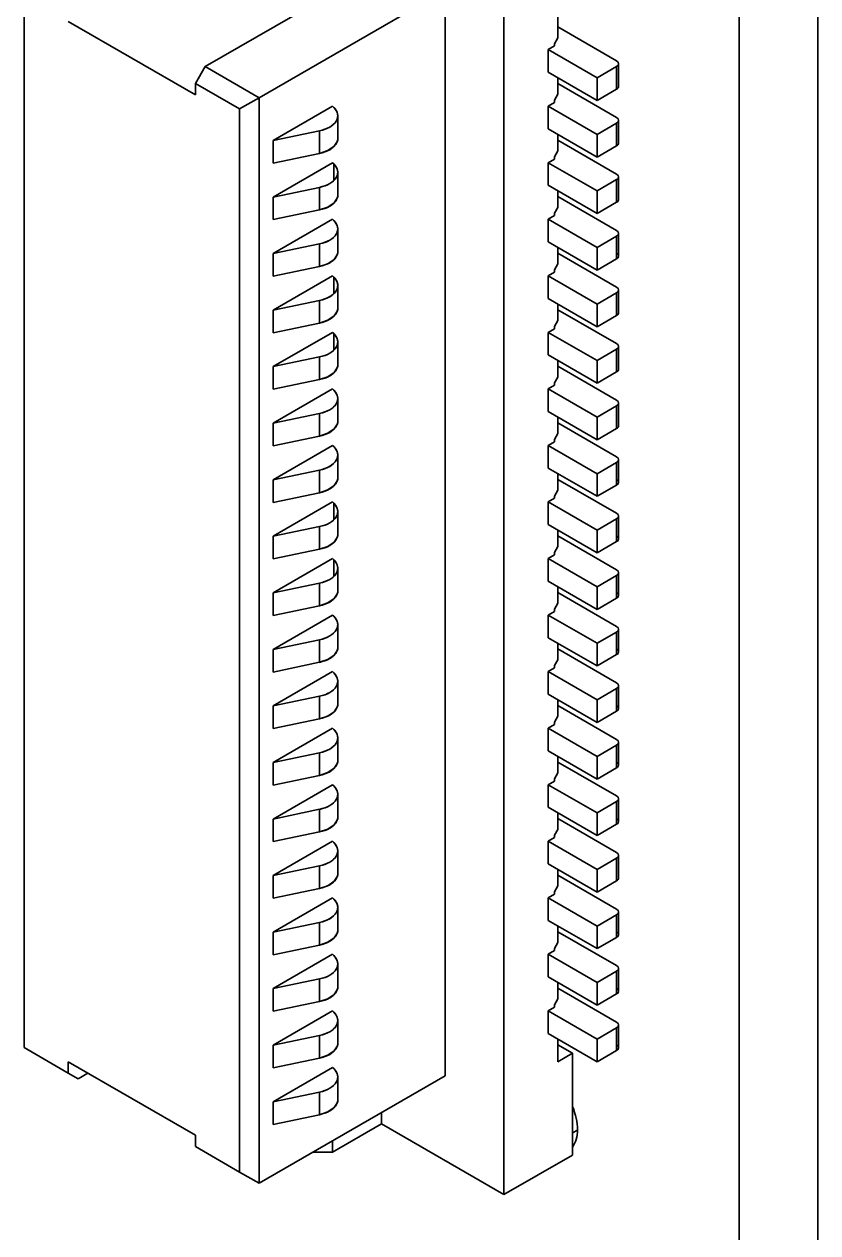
# Model space of a CAD drawing. Extents: x 386 to 1090, y 188 to 736.
# Drawn here: x 761.31 to 767.04, y 701.68 to 710.4 of the extents above; entities that cross this region are included whole.
import ezdxf

# ---------------------------------------------------------------- set-up
doc = ezdxf.new("R2010")
doc.units = 0

msp = doc.modelspace()

# ---------------------------------------------------------------- linework, layer by layer
at = {"color": 7, "lineweight": 35}
for p, q in [((767.0379, 718.2446), (767.0379, 694.5663)), ((766.4687, 717.916), (766.4687, 694.2376))]:
    msp.add_line(p, q, dxfattribs=at)
at = {"color": 7, "lineweight": 35, "ltscale": 0.226578}
msp.add_line((764.7716, 711.0166), (764.7716, 701.9535), dxfattribs=at)
msp.add_line((764.7716, 711.0166), (764.7716, 701.9535), dxfattribs=at)
at = {"color": 7, "lineweight": 35, "ltscale": 0.191878}
msp.add_line((761.3068, 703.015), (761.3068, 710.6901), dxfattribs=at)
msp.add_line((761.3068, 703.015), (761.3068, 710.6901), dxfattribs=at)
at = {"color": 7, "lineweight": 35, "ltscale": 0.026535}
msp.add_line((763.5342, 710.6288), (762.615, 710.0981), dxfattribs=at)
msp.add_line((763.5342, 710.6288), (762.615, 710.0981), dxfattribs=at)
at = {"color": 7, "lineweight": 35, "ltscale": 0.038784}
for p, q in [((763.0038, 709.8735), (764.3474, 710.6492)), ((763.0038, 709.8735), (764.3474, 710.6492)), ((763.0038, 702.0352), (764.3474, 702.8109)), ((763.0038, 702.0352), (764.3474, 702.8109))]:
    msp.add_line(p, q, dxfattribs=at)
at = {"color": 7, "lineweight": 35, "ltscale": 0.195959}
for p, q in [((764.3474, 702.8109), (764.3474, 710.6492)), ((764.3474, 702.8109), (764.3474, 710.6492)), ((763.0038, 709.8735), (763.0038, 702.0352)), ((763.0038, 709.8735), (763.0038, 702.0352))]:
    msp.add_line(p, q, dxfattribs=at)
at = {"color": 7, "lineweight": 35, "ltscale": 0.005002}
msp.add_line((765.1605, 710.3063), (765.1605, 710.5063), dxfattribs=at)
msp.add_line((765.1605, 710.3063), (765.1605, 710.5063), dxfattribs=at)
at = {"color": 7, "lineweight": 35, "ltscale": 0.026537}
msp.add_line((762.5443, 709.8939), (761.625, 710.4247), dxfattribs=at)
msp.add_line((762.5443, 709.8939), (761.625, 710.4247), dxfattribs=at)
at = {"color": 7, "lineweight": 35, "ltscale": 0.012248}
for p, q in [((765.5848, 710.1389), (765.1605, 710.3839)), ((765.5848, 710.1389), (765.1605, 710.3839)), ((765.5848, 709.7307), (765.1605, 709.9756)), ((765.5848, 709.7307), (765.1605, 709.9756)), ((765.5848, 709.3224), (765.1605, 709.5673)), ((765.5848, 709.3224), (765.1605, 709.5673)), ((765.5848, 708.5059), (765.1605, 708.7509)), ((765.5848, 708.5059), (765.1605, 708.7509)), ((765.5848, 708.0977), (765.1605, 708.3426)), ((765.5848, 708.0977), (765.1605, 708.3426)), ((765.5848, 707.6894), (765.1605, 707.9343)), ((765.5848, 707.6894), (765.1605, 707.9343)), ((765.5848, 706.8729), (765.1605, 707.1179)), ((765.5848, 706.8729), (765.1605, 707.1179)), ((765.5848, 706.4647), (765.1605, 706.7096)), ((765.5848, 706.4647), (765.1605, 706.7096)), ((765.5848, 705.6482), (765.1605, 705.8931)), ((765.5848, 705.6482), (765.1605, 705.8931)), ((765.5848, 705.2399), (765.1605, 705.4849)), ((765.5848, 705.2399), (765.1605, 705.4849)), ((765.5848, 704.8317), (765.1605, 705.0766)), ((765.5848, 704.8317), (765.1605, 705.0766)), ((765.5848, 704.4234), (765.1605, 704.6683)), ((765.5848, 704.4234), (765.1605, 704.6683)), ((765.5848, 703.6069), (765.1605, 703.8519)), ((765.5848, 703.6069), (765.1605, 703.8519)), ((765.5848, 703.1987), (765.1605, 703.4436)), ((765.5848, 703.1987), (765.1605, 703.4436))]:
    msp.add_line(p, q, dxfattribs=at)
at = {"color": 7, "lineweight": 35, "ltscale": 0.001237}
for p, q in [((765.1605, 710.3063), (765.1358, 710.2634)), ((765.1605, 710.3063), (765.1358, 710.2634)), ((765.1605, 709.898), (765.1358, 709.8552)), ((765.1605, 709.898), (765.1358, 709.8552)), ((765.1605, 709.4897), (765.1358, 709.4469)), ((765.1605, 709.4897), (765.1358, 709.4469)), ((765.1605, 709.0815), (765.1358, 709.0387)), ((765.1605, 709.0815), (765.1358, 709.0387)), ((765.1605, 708.6733), (765.1358, 708.6304)), ((765.1605, 708.6733), (765.1358, 708.6304)), ((765.1605, 708.265), (765.1358, 708.2222)), ((765.1605, 708.265), (765.1358, 708.2222)), ((765.1605, 707.0403), (765.1358, 706.9974)), ((765.1605, 707.0403), (765.1358, 706.9974)), ((765.1605, 706.632), (765.1358, 706.5892)), ((765.1605, 706.632), (765.1358, 706.5892)), ((765.1605, 705.8156), (765.1358, 705.7727)), ((765.1605, 705.8156), (765.1358, 705.7727)), ((765.1605, 705.4073), (765.1358, 705.3644)), ((765.1605, 705.4073), (765.1358, 705.3644)), ((765.1605, 704.999), (765.1358, 704.9562)), ((765.1605, 704.999), (765.1358, 704.9562)), ((765.1605, 704.1826), (765.1358, 704.1397)), ((765.1605, 704.1826), (765.1358, 704.1397)), ((765.1605, 703.7743), (765.1358, 703.7314)), ((765.1605, 703.7743), (765.1358, 703.7314))]:
    msp.add_line(p, q, dxfattribs=at)
at = {"color": 7, "lineweight": 35, "ltscale": 0.000408936}
for p, q in [((765.1358, 710.2471), (765.1358, 710.2634)), ((765.1358, 710.2471), (765.1358, 710.2634)), ((765.1358, 709.8388), (765.1358, 709.8552)), ((765.1358, 709.8388), (765.1358, 709.8552)), ((765.1358, 709.0223), (765.1358, 709.0387)), ((765.1358, 709.0223), (765.1358, 709.0387)), ((765.1358, 708.6141), (765.1358, 708.6304)), ((765.1358, 708.6141), (765.1358, 708.6304)), ((765.1358, 708.2058), (765.1358, 708.2222)), ((765.1358, 708.2058), (765.1358, 708.2222)), ((765.1358, 706.9811), (765.1358, 706.9974)), ((765.1358, 706.9811), (765.1358, 706.9974)), ((765.1358, 705.7563), (765.1358, 705.7727)), ((765.1358, 705.7563), (765.1358, 705.7727)), ((765.1358, 705.3481), (765.1358, 705.3644)), ((765.1358, 705.3481), (765.1358, 705.3644)), ((765.1358, 704.9398), (765.1358, 704.9562)), ((765.1358, 704.9398), (765.1358, 704.9562)), ((765.1358, 704.1234), (765.1358, 704.1397)), ((765.1358, 704.1234), (765.1358, 704.1397)), ((765.1358, 703.7151), (765.1358, 703.7314)), ((765.1358, 703.7151), (765.1358, 703.7314))]:
    msp.add_line(p, q, dxfattribs=at)
at = {"color": 7, "lineweight": 35, "ltscale": 0.001327}
for p, q in [((765.1358, 710.2471), (765.0898, 710.2205)), ((765.1358, 710.2471), (765.0898, 710.2205)), ((765.1358, 709.4306), (765.0898, 709.4041)), ((765.1358, 709.4306), (765.0898, 709.4041)), ((765.1358, 709.0223), (765.0898, 708.9958)), ((765.1358, 709.0223), (765.0898, 708.9958)), ((765.1358, 708.6141), (765.0898, 708.5875)), ((765.1358, 708.6141), (765.0898, 708.5875)), ((765.1358, 707.7976), (765.0898, 707.7711)), ((765.1358, 707.7976), (765.0898, 707.7711)), ((765.1358, 707.3893), (765.0898, 707.3628)), ((765.1358, 707.3893), (765.0898, 707.3628)), ((765.1358, 706.5729), (765.0898, 706.5463)), ((765.1358, 706.5729), (765.0898, 706.5463)), ((765.1358, 706.1646), (765.0898, 706.1381)), ((765.1358, 706.1646), (765.0898, 706.1381)), ((765.1358, 705.7563), (765.0898, 705.7298)), ((765.1358, 705.7563), (765.0898, 705.7298)), ((765.1358, 705.3481), (765.0898, 705.3215)), ((765.1358, 705.3481), (765.0898, 705.3215)), ((765.1358, 704.5316), (765.0898, 704.5051)), ((765.1358, 704.5316), (765.0898, 704.5051)), ((765.1358, 704.1234), (765.0898, 704.0968)), ((765.1358, 704.1234), (765.0898, 704.0968)), ((765.1358, 703.3069), (765.0898, 703.2803)), ((765.1358, 703.3069), (765.0898, 703.2803))]:
    msp.add_line(p, q, dxfattribs=at)
at = {"color": 7, "lineweight": 35, "ltscale": 0.010205}
for p, q in [((765.4434, 710.0164), (765.0898, 710.2205)), ((765.4434, 710.0164), (765.0898, 710.2205)), ((765.4434, 709.8531), (765.0898, 710.0573)), ((765.4434, 709.8531), (765.0898, 710.0573)), ((765.4434, 709.4449), (765.0898, 709.649)), ((765.4434, 709.4449), (765.0898, 709.649)), ((765.4434, 709.2), (765.0898, 709.4041)), ((765.4434, 709.2), (765.0898, 709.4041)), ((765.4434, 709.0366), (765.0898, 709.2407)), ((765.4434, 709.0366), (765.0898, 709.2407)), ((765.4434, 708.7917), (765.0898, 708.9958)), ((765.4434, 708.7917), (765.0898, 708.9958)), ((765.4434, 708.3834), (765.0898, 708.5875)), ((765.4434, 708.3834), (765.0898, 708.5875)), ((765.4434, 708.2202), (765.0898, 708.4243)), ((765.4434, 708.2202), (765.0898, 708.4243)), ((765.4434, 707.8119), (765.0898, 708.016)), ((765.4434, 707.8119), (765.0898, 708.016)), ((765.4434, 707.567), (765.0898, 707.7711)), ((765.4434, 707.567), (765.0898, 707.7711)), ((765.4434, 707.1587), (765.0898, 707.3628)), ((765.4434, 707.1587), (765.0898, 707.3628)), ((765.4434, 706.5872), (765.0898, 706.7913)), ((765.4434, 706.5872), (765.0898, 706.7913)), ((765.4434, 706.1789), (765.0898, 706.383)), ((765.4434, 706.1789), (765.0898, 706.383)), ((765.4434, 705.934), (765.0898, 706.1381)), ((765.4434, 705.934), (765.0898, 706.1381)), ((765.4434, 705.7706), (765.0898, 705.9747)), ((765.4434, 705.7706), (765.0898, 705.9747)), ((765.4434, 705.5257), (765.0898, 705.7298)), ((765.4434, 705.5257), (765.0898, 705.7298)), ((765.4434, 705.1174), (765.0898, 705.3215)), ((765.4434, 705.1174), (765.0898, 705.3215)), ((765.4434, 704.9542), (765.0898, 705.1583)), ((765.4434, 704.9542), (765.0898, 705.1583)), ((765.4434, 704.5459), (765.0898, 704.75)), ((765.4434, 704.5459), (765.0898, 704.75)), ((765.4434, 704.301), (765.0898, 704.5051)), ((765.4434, 704.301), (765.0898, 704.5051)), ((765.4434, 703.8927), (765.0898, 704.0968)), ((765.4434, 703.8927), (765.0898, 704.0968)), ((765.4434, 703.3212), (765.0898, 703.5253)), ((765.4434, 703.3212), (765.0898, 703.5253)), ((765.4434, 702.9129), (765.0898, 703.117)), ((765.4434, 702.9129), (765.0898, 703.117))]:
    msp.add_line(p, q, dxfattribs=at)
at = {"color": 7, "lineweight": 35, "ltscale": 0.004082}
for p, q in [((765.0898, 710.2205), (765.0898, 710.0573)), ((765.0898, 710.2205), (765.0898, 710.0573)), ((765.5994, 709.9552), (765.5994, 710.1185)), ((765.4434, 709.8531), (765.4434, 710.0164)), ((765.4434, 709.8531), (765.4434, 710.0164)), ((765.5994, 709.5469), (765.5994, 709.7102)), ((763.4396, 709.471), (763.4396, 709.6343)), ((763.4396, 709.471), (763.4396, 709.6343)), ((765.4434, 709.4449), (765.4434, 709.6082)), ((765.4434, 709.4449), (765.4434, 709.6082)), ((765.5848, 709.1183), (765.5848, 709.2816)), ((765.5848, 709.1183), (765.5848, 709.2816)), ((763.1049, 709.1562), (763.1049, 708.9929)), ((763.1049, 709.1562), (763.1049, 708.9929)), ((765.0898, 708.9958), (765.0898, 708.8325)), ((765.0898, 708.9958), (765.0898, 708.8325)), ((763.5715, 708.7631), (763.5715, 708.9264)), ((765.5848, 708.71), (765.5848, 708.8733)), ((765.5848, 708.71), (765.5848, 708.8733)), ((765.5994, 708.7305), (765.5994, 708.8937)), ((763.4396, 708.6545), (763.4396, 708.8178)), ((763.4396, 708.6545), (763.4396, 708.8178)), ((763.1049, 708.7479), (763.1049, 708.5847)), ((763.1049, 708.7479), (763.1049, 708.5847)), ((763.5715, 708.3549), (763.5715, 708.5181)), ((765.0898, 708.5875), (765.0898, 708.4243)), ((765.0898, 708.5875), (765.0898, 708.4243)), ((765.5994, 708.3222), (765.5994, 708.4855)), ((763.4396, 708.2463), (763.4396, 708.4095)), ((763.4396, 708.2463), (763.4396, 708.4095)), ((765.4434, 708.2202), (765.4434, 708.3834)), ((765.4434, 708.2202), (765.4434, 708.3834)), ((765.5848, 707.8936), (765.5848, 708.0568)), ((765.5848, 707.8936), (765.5848, 708.0568)), ((765.4434, 707.8119), (765.4434, 707.9752)), ((765.4434, 707.8119), (765.4434, 707.9752)), ((765.0898, 707.7711), (765.0898, 707.6078)), ((765.0898, 707.7711), (765.0898, 707.6078)), ((765.5848, 707.4853), (765.5848, 707.6486)), ((765.5848, 707.4853), (765.5848, 707.6486)), ((763.1049, 707.5232), (763.1049, 707.3599)), ((763.1049, 707.5232), (763.1049, 707.3599)), ((763.5715, 707.1301), (763.5715, 707.2934)), ((765.0898, 707.3628), (765.0898, 707.1995)), ((765.0898, 707.3628), (765.0898, 707.1995)), ((763.1049, 707.1149), (763.1049, 706.9517)), ((763.1049, 707.1149), (763.1049, 706.9517)), ((763.5715, 706.7219), (763.5715, 706.8851)), ((765.5994, 706.6892), (765.5994, 706.8525)), ((763.4396, 706.6133), (763.4396, 706.7766)), ((763.4396, 706.6133), (763.4396, 706.7766)), ((765.4434, 706.5872), (765.4434, 706.7504)), ((765.4434, 706.5872), (765.4434, 706.7504)), ((765.5848, 706.2606), (765.5848, 706.4238)), ((765.5848, 706.2606), (765.5848, 706.4238)), ((765.5994, 706.2809), (765.5994, 706.4442)), ((763.4396, 706.205), (763.4396, 706.3683)), ((763.4396, 706.205), (763.4396, 706.3683)), ((765.4434, 706.1789), (765.4434, 706.3422)), ((765.4434, 706.1789), (765.4434, 706.3422)), ((765.5848, 705.8523), (765.5848, 706.0156)), ((765.5848, 705.8523), (765.5848, 706.0156)), ((763.1049, 705.8902), (763.1049, 705.7269)), ((763.1049, 705.8902), (763.1049, 705.7269)), ((765.0898, 705.7298), (765.0898, 705.5665)), ((765.0898, 705.7298), (765.0898, 705.5665)), ((763.5715, 705.4971), (763.5715, 705.6604)), ((765.5994, 705.4645), (765.5994, 705.6277)), ((763.4396, 705.3885), (763.4396, 705.5518)), ((763.4396, 705.3885), (763.4396, 705.5518)), ((763.1049, 705.4819), (763.1049, 705.3187)), ((763.1049, 705.4819), (763.1049, 705.3187)), ((765.0898, 705.3215), (765.0898, 705.1583)), ((765.0898, 705.3215), (765.0898, 705.1583)), ((763.5715, 705.0889), (763.5715, 705.2521)), ((765.5994, 705.0562), (765.5994, 705.2195)), ((763.4396, 704.9803), (763.4396, 705.1436)), ((763.4396, 704.9803), (763.4396, 705.1436)), ((765.4434, 704.9542), (765.4434, 705.1174)), ((765.4434, 704.9542), (765.4434, 705.1174)), ((765.5848, 704.6276), (765.5848, 704.7908)), ((765.5848, 704.6276), (765.5848, 704.7908)), ((765.4434, 704.5459), (765.4434, 704.7092)), ((765.4434, 704.5459), (765.4434, 704.7092)), ((763.1049, 704.6655), (763.1049, 704.5022)), ((763.1049, 704.6655), (763.1049, 704.5022)), ((765.0898, 704.5051), (765.0898, 704.3418)), ((765.0898, 704.5051), (765.0898, 704.3418)), ((765.5848, 704.2193), (765.5848, 704.3826)), ((765.5848, 704.2193), (765.5848, 704.3826)), ((763.1049, 704.2572), (763.1049, 704.0939)), ((763.1049, 704.2572), (763.1049, 704.0939)), ((765.0898, 704.0968), (765.0898, 703.9335)), ((765.0898, 704.0968), (765.0898, 703.9335)), ((763.5715, 703.8641), (763.5715, 704.0274)), ((765.5994, 703.8315), (765.5994, 703.9948)), ((763.4396, 703.7556), (763.4396, 703.9188)), ((763.4396, 703.7556), (763.4396, 703.9188)), ((763.5715, 703.4559), (763.5715, 703.6191)), ((765.5994, 703.4232), (765.5994, 703.5865)), ((763.4396, 703.3473), (763.4396, 703.5106)), ((763.4396, 703.3473), (763.4396, 703.5106)), ((765.4434, 703.3212), (765.4434, 703.4844)), ((765.4434, 703.3212), (765.4434, 703.4844)), ((765.5848, 702.9946), (765.5848, 703.1578)), ((765.5848, 702.9946), (765.5848, 703.1578)), ((765.1605, 702.9129), (765.1605, 703.0762)), ((765.1605, 702.9129), (765.1605, 703.0762)), ((765.4434, 702.9129), (765.4434, 703.0762)), ((765.4434, 702.9129), (765.4434, 703.0762)), ((763.5715, 702.6394), (763.5715, 702.8027)), ((763.1049, 702.6242), (763.1049, 702.4609)), ((763.1049, 702.6242), (763.1049, 702.4609))]:
    msp.add_line(p, q, dxfattribs=at)
at = {"color": 7, "lineweight": 35, "ltscale": 0.003536}
msp.add_line((762.615, 710.0981), (762.5443, 709.9756), dxfattribs=at)
msp.add_line((762.615, 710.0981), (762.5443, 709.9756), dxfattribs=at)
at = {"color": 7, "lineweight": 35, "ltscale": 0.011226}
msp.add_line((763.0038, 709.8735), (762.615, 710.0981), dxfattribs=at)
msp.add_line((763.0038, 709.8735), (762.615, 710.0981), dxfattribs=at)
at = {"color": 7, "lineweight": 35, "ltscale": 0.004084}
for p, q in [((765.5848, 710.0981), (765.4434, 710.0164)), ((765.5848, 710.0981), (765.4434, 710.0164)), ((765.5848, 709.6898), (765.4434, 709.6082)), ((765.5848, 709.6898), (765.4434, 709.6082)), ((765.5848, 709.1183), (765.4434, 709.0366)), ((765.5848, 709.1183), (765.4434, 709.0366)), ((765.5848, 708.71), (765.4434, 708.6284)), ((765.5848, 708.71), (765.4434, 708.6284)), ((765.5848, 708.4651), (765.4434, 708.3834)), ((765.5848, 708.4651), (765.4434, 708.3834)), ((765.5848, 708.0568), (765.4434, 707.9752)), ((765.5848, 708.0568), (765.4434, 707.9752)), ((765.5848, 707.8936), (765.4434, 707.8119)), ((765.5848, 707.8936), (765.4434, 707.8119)), ((765.5848, 707.4853), (765.4434, 707.4036)), ((765.5848, 707.4853), (765.4434, 707.4036)), ((765.5848, 707.2404), (765.4434, 707.1587)), ((765.5848, 707.2404), (765.4434, 707.1587)), ((765.5848, 707.077), (765.4434, 706.9954)), ((765.5848, 707.077), (765.4434, 706.9954)), ((765.5848, 706.8321), (765.4434, 706.7504)), ((765.5848, 706.8321), (765.4434, 706.7504)), ((765.5848, 706.4238), (765.4434, 706.3422)), ((765.5848, 706.4238), (765.4434, 706.3422)), ((765.5848, 706.2606), (765.4434, 706.1789)), ((765.5848, 706.2606), (765.4434, 706.1789)), ((765.5848, 705.8523), (765.4434, 705.7706)), ((765.5848, 705.8523), (765.4434, 705.7706)), ((765.5848, 705.6074), (765.4434, 705.5257)), ((765.5848, 705.6074), (765.4434, 705.5257)), ((765.5848, 705.444), (765.4434, 705.3624)), ((765.5848, 705.444), (765.4434, 705.3624)), ((765.5848, 705.1991), (765.4434, 705.1174)), ((765.5848, 705.1991), (765.4434, 705.1174)), ((765.5848, 704.7908), (765.4434, 704.7092)), ((765.5848, 704.7908), (765.4434, 704.7092)), ((765.5848, 704.6276), (765.4434, 704.5459)), ((765.5848, 704.6276), (765.4434, 704.5459)), ((765.5848, 704.2193), (765.4434, 704.1376)), ((765.5848, 704.2193), (765.4434, 704.1376)), ((765.5848, 703.9744), (765.4434, 703.8927)), ((765.5848, 703.9744), (765.4434, 703.8927)), ((765.5848, 703.811), (765.4434, 703.7294)), ((765.5848, 703.811), (765.4434, 703.7294)), ((765.5848, 703.5661), (765.4434, 703.4844)), ((765.5848, 703.5661), (765.4434, 703.4844)), ((765.5848, 703.1578), (765.4434, 703.0762)), ((765.5848, 703.1578), (765.4434, 703.0762)), ((765.5848, 702.9946), (765.4434, 702.9129)), ((765.5848, 702.9946), (765.4434, 702.9129))]:
    msp.add_line(p, q, dxfattribs=at)
at = {"color": 7, "lineweight": 35, "ltscale": 0.004083}
for p, q in [((765.5848, 709.9348), (765.5848, 710.0981)), ((765.5848, 709.9348), (765.5848, 710.0981)), ((765.5848, 709.9348), (765.4434, 709.8531)), ((765.5848, 709.9348), (765.4434, 709.8531)), ((762.8624, 709.7919), (763.0038, 709.8735)), ((762.8624, 709.7919), (763.0038, 709.8735)), ((763.5715, 709.5796), (763.5715, 709.7429)), ((765.0898, 709.8123), (765.0898, 709.649)), ((765.0898, 709.8123), (765.0898, 709.649)), ((765.5848, 709.5265), (765.5848, 709.6898)), ((765.5848, 709.5265), (765.5848, 709.6898)), ((763.1049, 709.5645), (763.1049, 709.4011)), ((763.1049, 709.5645), (763.1049, 709.4011)), ((765.5848, 709.5265), (765.4434, 709.4449)), ((765.5848, 709.5265), (765.4434, 709.4449)), ((765.0898, 709.4041), (765.0898, 709.2407)), ((765.0898, 709.4041), (765.0898, 709.2407)), ((763.5715, 709.1713), (763.5715, 709.3347)), ((765.5994, 709.1387), (765.5994, 709.302)), ((763.4396, 709.0627), (763.4396, 709.2261)), ((763.4396, 709.0627), (763.4396, 709.2261)), ((765.5848, 709.2816), (765.4434, 709.2)), ((765.5848, 709.2816), (765.4434, 709.2)), ((765.4434, 709.0366), (765.4434, 709.2)), ((765.4434, 709.0366), (765.4434, 709.2)), ((765.5848, 708.8733), (765.4434, 708.7917)), ((765.5848, 708.8733), (765.4434, 708.7917)), ((765.4434, 708.6284), (765.4434, 708.7917)), ((765.4434, 708.6284), (765.4434, 708.7917)), ((765.5848, 708.3018), (765.5848, 708.4651)), ((765.5848, 708.3018), (765.5848, 708.4651)), ((763.1049, 708.3397), (763.1049, 708.1764)), ((763.1049, 708.3397), (763.1049, 708.1764)), ((765.5848, 708.3018), (765.4434, 708.2202)), ((765.5848, 708.3018), (765.4434, 708.2202)), ((765.0898, 708.1793), (765.0898, 708.016)), ((765.0898, 708.1793), (765.0898, 708.016)), ((763.5715, 707.9466), (763.5715, 708.1099)), ((765.5994, 707.9139), (765.5994, 708.0773)), ((763.4396, 707.838), (763.4396, 708.0013)), ((763.4396, 707.838), (763.4396, 708.0013)), ((763.1049, 707.9315), (763.1049, 707.7681)), ((763.1049, 707.9315), (763.1049, 707.7681)), ((763.5715, 707.5383), (763.5715, 707.7017)), ((765.5848, 707.6486), (765.4434, 707.567)), ((765.5848, 707.6486), (765.4434, 707.567)), ((765.5994, 707.5057), (765.5994, 707.669)), ((763.4396, 707.4297), (763.4396, 707.5931)), ((763.4396, 707.4297), (763.4396, 707.5931)), ((765.4434, 707.4036), (765.4434, 707.567)), ((765.4434, 707.4036), (765.4434, 707.567)), ((765.5848, 707.077), (765.5848, 707.2404)), ((765.5848, 707.077), (765.5848, 707.2404)), ((765.5994, 707.0974), (765.5994, 707.2607)), ((763.4396, 707.0215), (763.4396, 707.1848)), ((763.4396, 707.0215), (763.4396, 707.1848)), ((765.4434, 706.9954), (765.4434, 707.1587)), ((765.4434, 706.9954), (765.4434, 707.1587)), ((765.0898, 706.9546), (765.0898, 706.7913)), ((765.0898, 706.9546), (765.0898, 706.7913)), ((765.5848, 706.6688), (765.5848, 706.8321)), ((765.5848, 706.6688), (765.5848, 706.8321)), ((763.1049, 706.7067), (763.1049, 706.5434)), ((763.1049, 706.7067), (763.1049, 706.5434)), ((765.5848, 706.6688), (765.4434, 706.5872)), ((765.5848, 706.6688), (765.4434, 706.5872)), ((765.0898, 706.5463), (765.0898, 706.383)), ((765.0898, 706.5463), (765.0898, 706.383)), ((763.5715, 706.3136), (763.5715, 706.4769)), ((763.1049, 706.2985), (763.1049, 706.1351)), ((763.1049, 706.2985), (763.1049, 706.1351)), ((763.5715, 705.9053), (763.5715, 706.0687)), ((765.0898, 706.1381), (765.0898, 705.9747)), ((765.0898, 706.1381), (765.0898, 705.9747)), ((765.5848, 706.0156), (765.4434, 705.934)), ((765.5848, 706.0156), (765.4434, 705.934)), ((765.5994, 705.8727), (765.5994, 706.036)), ((763.4396, 705.7968), (763.4396, 705.9601)), ((763.4396, 705.7968), (763.4396, 705.9601)), ((765.4434, 705.7706), (765.4434, 705.934)), ((765.4434, 705.7706), (765.4434, 705.934)), ((765.5848, 705.444), (765.5848, 705.6074)), ((765.5848, 705.444), (765.5848, 705.6074)), ((765.4434, 705.3624), (765.4434, 705.5257)), ((765.4434, 705.3624), (765.4434, 705.5257)), ((765.5848, 705.0358), (765.5848, 705.1991)), ((765.5848, 705.0358), (765.5848, 705.1991)), ((763.1049, 705.0737), (763.1049, 704.9104)), ((763.1049, 705.0737), (763.1049, 704.9104)), ((765.5848, 705.0358), (765.4434, 704.9542)), ((765.5848, 705.0358), (765.4434, 704.9542)), ((763.5715, 704.6806), (763.5715, 704.8439)), ((765.0898, 704.9133), (765.0898, 704.75)), ((765.0898, 704.9133), (765.0898, 704.75)), ((765.5994, 704.6479), (765.5994, 704.8113)), ((763.4396, 704.572), (763.4396, 704.7354)), ((763.4396, 704.572), (763.4396, 704.7354)), ((763.5715, 704.2723), (763.5715, 704.4357)), ((763.4396, 704.1638), (763.4396, 704.3271)), ((763.4396, 704.1638), (763.4396, 704.3271)), ((765.5848, 704.3826), (765.4434, 704.301)), ((765.5848, 704.3826), (765.4434, 704.301)), ((765.5994, 704.2397), (765.5994, 704.403)), ((765.4434, 704.1376), (765.4434, 704.301)), ((765.4434, 704.1376), (765.4434, 704.301)), ((765.5848, 703.811), (765.5848, 703.9744)), ((765.5848, 703.811), (765.5848, 703.9744)), ((765.4434, 703.7294), (765.4434, 703.8927)), ((765.4434, 703.7294), (765.4434, 703.8927)), ((763.1049, 703.849), (763.1049, 703.6857)), ((763.1049, 703.849), (763.1049, 703.6857)), ((765.0898, 703.6886), (765.0898, 703.5253)), ((765.0898, 703.6886), (765.0898, 703.5253)), ((765.5848, 703.4028), (765.5848, 703.5661)), ((765.5848, 703.4028), (765.5848, 703.5661)), ((763.1049, 703.4407), (763.1049, 703.2774)), ((763.1049, 703.4407), (763.1049, 703.2774)), ((765.5848, 703.4028), (765.4434, 703.3212)), ((765.5848, 703.4028), (765.4434, 703.3212)), ((765.0898, 703.2803), (765.0898, 703.117)), ((765.0898, 703.2803), (765.0898, 703.117)), ((763.5715, 703.0476), (763.5715, 703.2109)), ((763.4396, 702.939), (763.4396, 703.1024)), ((763.4396, 702.939), (763.4396, 703.1024)), ((765.5994, 703.015), (765.5994, 703.1783)), ((763.1049, 703.0325), (763.1049, 702.8691)), ((763.1049, 703.0325), (763.1049, 702.8691)), ((763.4396, 702.5308), (763.4396, 702.6941)), ((763.4396, 702.5308), (763.4396, 702.6941)), ((763.0038, 702.0352), (762.8624, 702.1168)), ((763.0038, 702.0352), (762.8624, 702.1168))]:
    msp.add_line(p, q, dxfattribs=at)
at = {"color": 7, "lineweight": 35, "ltscale": 0.00296}
for p, q in [((765.1605, 709.898), (765.1605, 710.0164)), ((765.1605, 709.898), (765.1605, 710.0164)), ((765.1605, 709.4897), (765.1605, 709.6082)), ((765.1605, 709.4897), (765.1605, 709.6082)), ((765.1605, 709.0815), (765.1605, 709.2)), ((765.1605, 709.0815), (765.1605, 709.2)), ((765.1605, 708.6733), (765.1605, 708.7917)), ((765.1605, 708.6733), (765.1605, 708.7917)), ((765.1605, 708.265), (765.1605, 708.3834)), ((765.1605, 708.265), (765.1605, 708.3834)), ((765.1605, 707.4485), (765.1605, 707.567)), ((765.1605, 707.4485), (765.1605, 707.567)), ((765.1605, 707.0403), (765.1605, 707.1587)), ((765.1605, 707.0403), (765.1605, 707.1587)), ((765.1605, 706.632), (765.1605, 706.7504)), ((765.1605, 706.632), (765.1605, 706.7504)), ((765.1605, 705.8156), (765.1605, 705.934)), ((765.1605, 705.8156), (765.1605, 705.934)), ((765.1605, 705.4073), (765.1605, 705.5257)), ((765.1605, 705.4073), (765.1605, 705.5257)), ((765.1605, 704.999), (765.1605, 705.1174)), ((765.1605, 704.999), (765.1605, 705.1174)), ((765.1605, 704.1826), (765.1605, 704.301)), ((765.1605, 704.1826), (765.1605, 704.301)), ((765.1605, 703.7743), (765.1605, 703.8927)), ((765.1605, 703.7743), (765.1605, 703.8927))]:
    msp.add_line(p, q, dxfattribs=at)
at = {"color": 7, "lineweight": 35, "ltscale": 0.009185}
for p, q in [((762.8624, 709.7919), (762.5443, 709.9756)), ((762.8624, 709.7919), (762.5443, 709.9756)), ((761.3068, 703.015), (761.625, 702.8312)), ((761.3068, 703.015), (761.625, 702.8312)), ((762.5443, 702.3005), (762.8624, 702.1168)), ((762.5443, 702.3005), (762.8624, 702.1168))]:
    msp.add_line(p, q, dxfattribs=at)
at = {"color": 7, "lineweight": 35, "ltscale": 0.002042}
for p, q in [((762.5443, 709.9756), (762.5443, 709.8939)), ((762.5443, 709.9756), (762.5443, 709.8939)), ((761.625, 702.8312), (761.625, 702.9129)), ((761.625, 702.8312), (761.625, 702.9129)), ((761.6957, 702.7904), (761.625, 702.8312)), ((761.6957, 702.7904), (761.625, 702.8312)), ((763.8878, 702.4638), (763.8878, 702.5455)), ((763.8878, 702.4638), (763.8878, 702.5455)), ((762.5443, 702.3822), (762.5443, 702.3005)), ((762.5443, 702.3822), (762.5443, 702.3005)), ((763.5342, 702.3414), (763.5342, 702.2597)), ((763.5342, 702.3414), (763.5342, 702.2597))]:
    msp.add_line(p, q, dxfattribs=at)
at = {"color": 7, "lineweight": 35, "ltscale": 0.000305671}
msp.add_line((762.9933, 709.8674), (763.0038, 709.8613), dxfattribs=at)
msp.add_line((762.9933, 709.8674), (763.0038, 709.8613), dxfattribs=at)
at = {"color": 7, "lineweight": 35, "ltscale": 0.001326}
for p, q in [((765.1358, 709.8388), (765.0898, 709.8123)), ((765.1358, 709.8388), (765.0898, 709.8123)), ((765.1358, 708.2058), (765.0898, 708.1793)), ((765.1358, 708.2058), (765.0898, 708.1793)), ((765.1358, 706.9811), (765.0898, 706.9546)), ((765.1358, 706.9811), (765.0898, 706.9546)), ((765.1358, 704.9398), (765.0898, 704.9133)), ((765.1358, 704.9398), (765.0898, 704.9133)), ((765.1358, 703.7151), (765.0898, 703.6886)), ((765.1358, 703.7151), (765.0898, 703.6886))]:
    msp.add_line(p, q, dxfattribs=at)
at = {"color": 7, "lineweight": 35, "ltscale": 0.191876}
msp.add_line((762.8624, 702.1168), (762.8624, 709.7919), dxfattribs=at)
msp.add_line((762.8624, 702.1168), (762.8624, 709.7919), dxfattribs=at)
at = {"color": 7, "lineweight": 35, "ltscale": 0.012393}
for p, q in [((763.5342, 709.8123), (763.1049, 709.5645)), ((763.5342, 709.8123), (763.1049, 709.5645)), ((763.5342, 709.4041), (763.1049, 709.1562)), ((763.5342, 709.4041), (763.1049, 709.1562)), ((763.5342, 708.5876), (763.1049, 708.3397)), ((763.5342, 708.5876), (763.1049, 708.3397)), ((763.5342, 708.1793), (763.1049, 707.9315)), ((763.5342, 708.1793), (763.1049, 707.9315)), ((763.5342, 707.7711), (763.1049, 707.5232)), ((763.5342, 707.7711), (763.1049, 707.5232)), ((763.5342, 707.3628), (763.1049, 707.1149)), ((763.5342, 707.3628), (763.1049, 707.1149)), ((763.5342, 706.9546), (763.1049, 706.7067)), ((763.5342, 706.9546), (763.1049, 706.7067)), ((763.5342, 706.5463), (763.1049, 706.2985)), ((763.5342, 706.5463), (763.1049, 706.2985)), ((763.5342, 706.1381), (763.1049, 705.8902)), ((763.5342, 706.1381), (763.1049, 705.8902)), ((763.5342, 705.3216), (763.1049, 705.0737)), ((763.5342, 705.3216), (763.1049, 705.0737)), ((763.5342, 704.9133), (763.1049, 704.6655)), ((763.5342, 704.9133), (763.1049, 704.6655)), ((763.5342, 704.5051), (763.1049, 704.2572)), ((763.5342, 704.5051), (763.1049, 704.2572)), ((763.5342, 704.0969), (763.1049, 703.849)), ((763.5342, 704.0969), (763.1049, 703.849)), ((763.5342, 703.6886), (763.1049, 703.4407)), ((763.5342, 703.6886), (763.1049, 703.4407)), ((763.5342, 703.2803), (763.1049, 703.0325)), ((763.5342, 703.2803), (763.1049, 703.0325)), ((763.5342, 702.8721), (763.1049, 702.6242)), ((763.5342, 702.8721), (763.1049, 702.6242))]:
    msp.add_line(p, q, dxfattribs=at)
at = {"color": 7, "lineweight": 35, "ltscale": 0.000295426}
for p, q in [((763.5342, 709.8123), (763.5419, 709.8033)), ((763.5342, 709.4041), (763.5419, 709.3951)), ((763.5342, 708.9958), (763.5419, 708.9869)), ((763.5342, 708.5876), (763.5419, 708.5786)), ((763.5342, 708.1793), (763.5419, 708.1703)), ((763.5342, 707.7711), (763.5419, 707.7621)), ((763.5342, 706.9546), (763.5419, 706.9456)), ((763.5342, 706.5463), (763.5419, 706.5374)), ((763.5342, 705.7299), (763.5419, 705.7209)), ((763.5342, 705.3216), (763.5419, 705.3126)), ((763.5342, 704.9133), (763.5419, 704.9044)), ((763.5342, 704.0969), (763.5419, 704.0879)), ((763.5342, 703.6886), (763.5419, 703.6796)), ((763.5342, 703.2803), (763.5419, 703.2714))]:
    msp.add_line(p, q, dxfattribs=at)
at = {"color": 7, "lineweight": 35, "ltscale": 0.000296421}
for p, q in [((763.5342, 709.8123), (763.542, 709.8033)), ((763.5342, 708.9958), (763.542, 708.9869)), ((763.5342, 708.5876), (763.542, 708.5786)), ((763.5342, 708.1793), (763.542, 708.1703)), ((763.5342, 706.9546), (763.542, 706.9456)), ((763.5342, 706.5463), (763.542, 706.5374)), ((763.5342, 705.7299), (763.542, 705.7209)), ((763.5342, 705.3216), (763.542, 705.3126)), ((763.5342, 704.0969), (763.542, 704.0879)), ((763.5342, 703.6886), (763.542, 703.6796)), ((763.5342, 703.2803), (763.542, 703.2714))]:
    msp.add_line(p, q, dxfattribs=at)
at = {"color": 7, "lineweight": 35, "ltscale": 0.010206}
for p, q in [((765.4434, 709.6082), (765.0898, 709.8123)), ((765.4434, 709.6082), (765.0898, 709.8123)), ((765.4434, 708.6284), (765.0898, 708.8325)), ((765.4434, 708.6284), (765.0898, 708.8325)), ((765.4434, 707.9752), (765.0898, 708.1793)), ((765.4434, 707.9752), (765.0898, 708.1793)), ((765.4434, 707.4036), (765.0898, 707.6078)), ((765.4434, 707.4036), (765.0898, 707.6078)), ((765.4434, 706.9954), (765.0898, 707.1995)), ((765.4434, 706.9954), (765.0898, 707.1995)), ((765.4434, 706.7504), (765.0898, 706.9546)), ((765.4434, 706.7504), (765.0898, 706.9546)), ((765.4434, 706.3422), (765.0898, 706.5463)), ((765.4434, 706.3422), (765.0898, 706.5463)), ((765.4434, 705.3624), (765.0898, 705.5665)), ((765.4434, 705.3624), (765.0898, 705.5665)), ((765.4434, 704.7092), (765.0898, 704.9133)), ((765.4434, 704.7092), (765.0898, 704.9133)), ((765.4434, 704.1376), (765.0898, 704.3418)), ((765.4434, 704.1376), (765.0898, 704.3418)), ((765.4434, 703.7294), (765.0898, 703.9335)), ((765.4434, 703.7294), (765.0898, 703.9335)), ((765.4434, 703.4844), (765.0898, 703.6886)), ((765.4434, 703.4844), (765.0898, 703.6886)), ((765.4434, 703.0762), (765.0898, 703.2803)), ((765.4434, 703.0762), (765.0898, 703.2803)), ((763.8878, 702.4638), (763.5342, 702.2597)), ((763.8878, 702.4638), (763.5342, 702.2597))]:
    msp.add_line(p, q, dxfattribs=at)
at = {"color": 7, "lineweight": 35, "ltscale": 0.008547}
for p, q in [((763.4396, 709.6343), (763.1049, 709.5645)), ((763.4396, 709.6343), (763.1049, 709.5645)), ((763.4396, 709.471), (763.1049, 709.4011)), ((763.4396, 709.471), (763.1049, 709.4011)), ((763.4396, 709.2261), (763.1049, 709.1562)), ((763.4396, 709.2261), (763.1049, 709.1562)), ((763.4396, 709.0627), (763.1049, 708.9929)), ((763.4396, 709.0627), (763.1049, 708.9929)), ((763.4396, 708.8178), (763.1049, 708.7479)), ((763.4396, 708.8178), (763.1049, 708.7479)), ((763.4396, 708.6545), (763.1049, 708.5847)), ((763.4396, 708.6545), (763.1049, 708.5847)), ((763.4396, 708.4095), (763.1049, 708.3397)), ((763.4396, 708.4095), (763.1049, 708.3397)), ((763.4396, 708.2463), (763.1049, 708.1764)), ((763.4396, 708.2463), (763.1049, 708.1764)), ((763.4396, 708.0013), (763.1049, 707.9315)), ((763.4396, 708.0013), (763.1049, 707.9315)), ((763.4396, 707.838), (763.1049, 707.7681)), ((763.4396, 707.838), (763.1049, 707.7681)), ((763.4396, 707.5931), (763.1049, 707.5232)), ((763.4396, 707.5931), (763.1049, 707.5232)), ((763.4396, 707.4297), (763.1049, 707.3599)), ((763.4396, 707.4297), (763.1049, 707.3599)), ((763.4396, 707.1848), (763.1049, 707.1149)), ((763.4396, 707.1848), (763.1049, 707.1149)), ((763.4396, 707.0215), (763.1049, 706.9517)), ((763.4396, 707.0215), (763.1049, 706.9517)), ((763.4396, 706.7766), (763.1049, 706.7067)), ((763.4396, 706.7766), (763.1049, 706.7067)), ((763.4396, 706.6133), (763.1049, 706.5434)), ((763.4396, 706.6133), (763.1049, 706.5434)), ((763.4396, 706.3683), (763.1049, 706.2985)), ((763.4396, 706.3683), (763.1049, 706.2985)), ((763.4396, 706.205), (763.1049, 706.1351)), ((763.4396, 706.205), (763.1049, 706.1351)), ((763.4396, 705.9601), (763.1049, 705.8902)), ((763.4396, 705.9601), (763.1049, 705.8902)), ((763.4396, 705.7968), (763.1049, 705.7269)), ((763.4396, 705.7968), (763.1049, 705.7269)), ((763.4396, 705.5518), (763.1049, 705.4819)), ((763.4396, 705.5518), (763.1049, 705.4819)), ((763.4396, 705.3885), (763.1049, 705.3187)), ((763.4396, 705.3885), (763.1049, 705.3187)), ((763.4396, 705.1436), (763.1049, 705.0737)), ((763.4396, 705.1436), (763.1049, 705.0737)), ((763.4396, 704.9803), (763.1049, 704.9104)), ((763.4396, 704.9803), (763.1049, 704.9104)), ((763.4396, 704.7354), (763.1049, 704.6655)), ((763.4396, 704.7354), (763.1049, 704.6655)), ((763.4396, 704.572), (763.1049, 704.5022)), ((763.4396, 704.572), (763.1049, 704.5022)), ((763.4396, 704.3271), (763.1049, 704.2572)), ((763.4396, 704.3271), (763.1049, 704.2572)), ((763.4396, 704.1638), (763.1049, 704.0939)), ((763.4396, 704.1638), (763.1049, 704.0939)), ((763.4396, 703.9188), (763.1049, 703.849)), ((763.4396, 703.9188), (763.1049, 703.849)), ((763.4396, 703.7556), (763.1049, 703.6857)), ((763.4396, 703.7556), (763.1049, 703.6857)), ((763.4396, 703.5106), (763.1049, 703.4407)), ((763.4396, 703.5106), (763.1049, 703.4407)), ((763.4396, 703.3473), (763.1049, 703.2774)), ((763.4396, 703.3473), (763.1049, 703.2774)), ((763.4396, 703.1024), (763.1049, 703.0325)), ((763.4396, 703.1024), (763.1049, 703.0325)), ((763.4396, 702.939), (763.1049, 702.8691)), ((763.4396, 702.939), (763.1049, 702.8691)), ((763.4396, 702.6941), (763.1049, 702.6242)), ((763.4396, 702.6941), (763.1049, 702.6242)), ((763.4396, 702.5308), (763.1049, 702.4609)), ((763.4396, 702.5308), (763.1049, 702.4609))]:
    msp.add_line(p, q, dxfattribs=at)
at = {"color": 7, "lineweight": 35, "ltscale": 0.000295268}
for p, q in [((763.5342, 709.4041), (763.542, 709.3951)), ((763.5342, 707.7711), (763.542, 707.7621)), ((763.5342, 707.3628), (763.542, 707.3539)), ((763.5342, 706.1381), (763.542, 706.1292)), ((763.5342, 704.9133), (763.542, 704.9044)), ((763.5342, 704.5051), (763.542, 704.4962)), ((763.5342, 702.8721), (763.542, 702.8632))]:
    msp.add_line(p, q, dxfattribs=at)
at = {"color": 7, "lineweight": 35, "ltscale": 0.00302}
for p, q in [((763.5419, 709.2743), (763.5419, 709.3951)), ((763.5419, 708.0496), (763.5419, 708.1703)), ((763.5419, 706.4166), (763.5419, 706.5374))]:
    msp.add_line(p, q, dxfattribs=at)
at = {"color": 7, "lineweight": 35, "ltscale": 0.00040741}
for p, q in [((765.1358, 709.4306), (765.1358, 709.4469)), ((765.1358, 709.4306), (765.1358, 709.4469)), ((765.1358, 707.7976), (765.1358, 707.8139)), ((765.1358, 707.7976), (765.1358, 707.8139)), ((765.1358, 707.3893), (765.1358, 707.4056)), ((765.1358, 707.3893), (765.1358, 707.4056)), ((765.1358, 706.5729), (765.1358, 706.5892)), ((765.1358, 706.5729), (765.1358, 706.5892)), ((765.1358, 706.1646), (765.1358, 706.1809)), ((765.1358, 706.1646), (765.1358, 706.1809)), ((765.1358, 704.5316), (765.1358, 704.5479)), ((765.1358, 704.5316), (765.1358, 704.5479)), ((765.1358, 703.3069), (765.1358, 703.3232)), ((765.1358, 703.3069), (765.1358, 703.3232))]:
    msp.add_line(p, q, dxfattribs=at)
at = {"color": 7, "lineweight": 35, "ltscale": 0.012249}
for p, q in [((765.5848, 708.9141), (765.1605, 709.1591)), ((765.5848, 708.9141), (765.1605, 709.1591)), ((765.5848, 707.2811), (765.1605, 707.5261)), ((765.5848, 707.2811), (765.1605, 707.5261)), ((765.5848, 706.0564), (765.1605, 706.3014)), ((765.5848, 706.0564), (765.1605, 706.3014)), ((765.5848, 704.0151), (765.1605, 704.2601)), ((765.5848, 704.0151), (765.1605, 704.2601))]:
    msp.add_line(p, q, dxfattribs=at)
at = {"color": 7, "lineweight": 35, "ltscale": 0.012394}
for p, q in [((763.5342, 708.9958), (763.1049, 708.7479)), ((763.5342, 708.9958), (763.1049, 708.7479)), ((763.5342, 705.7299), (763.1049, 705.4819)), ((763.5342, 705.7299), (763.1049, 705.4819))]:
    msp.add_line(p, q, dxfattribs=at)
at = {"color": 7, "lineweight": 35, "ltscale": 0.003021}
for p, q in [((763.5419, 708.4578), (763.5419, 708.5786)), ((763.5419, 706.8248), (763.5419, 706.9456))]:
    msp.add_line(p, q, dxfattribs=at)
at = {"color": 7, "lineweight": 35, "ltscale": 0.002959}
for p, q in [((765.1605, 707.8568), (765.1605, 707.9752)), ((765.1605, 707.8568), (765.1605, 707.9752)), ((765.1605, 706.2238), (765.1605, 706.3422)), ((765.1605, 706.2238), (765.1605, 706.3422)), ((765.1605, 704.5908), (765.1605, 704.7092)), ((765.1605, 704.5908), (765.1605, 704.7092)), ((765.1605, 703.3661), (765.1605, 703.4844)), ((765.1605, 703.3661), (765.1605, 703.4844))]:
    msp.add_line(p, q, dxfattribs=at)
at = {"color": 7, "lineweight": 35, "ltscale": 0.001238}
for p, q in [((765.1605, 707.8568), (765.1358, 707.8139)), ((765.1605, 707.8568), (765.1358, 707.8139)), ((765.1605, 707.4485), (765.1358, 707.4056)), ((765.1605, 707.4485), (765.1358, 707.4056)), ((765.1605, 706.2238), (765.1358, 706.1809)), ((765.1605, 706.2238), (765.1358, 706.1809)), ((765.1605, 704.5908), (765.1358, 704.5479)), ((765.1605, 704.5908), (765.1358, 704.5479)), ((765.1605, 703.3661), (765.1358, 703.3232)), ((765.1605, 703.3661), (765.1358, 703.3232))]:
    msp.add_line(p, q, dxfattribs=at)
at = {"color": 7, "lineweight": 35, "ltscale": 0.000294269}
for p, q in [((763.5342, 707.3628), (763.5419, 707.3539)), ((763.5342, 706.1381), (763.5419, 706.1292)), ((763.5342, 704.5051), (763.5419, 704.4962)), ((763.5342, 702.8721), (763.5419, 702.8632))]:
    msp.add_line(p, q, dxfattribs=at)
at = {"color": 7, "lineweight": 35, "ltscale": 0.003063}
msp.add_line((765.2666, 702.9741), (765.1605, 703.0354), dxfattribs=at)
msp.add_line((765.2666, 702.9741), (765.1605, 703.0354), dxfattribs=at)
at = {"color": 7, "lineweight": 35, "ltscale": 0.003062}
msp.add_line((765.2666, 702.9741), (765.1605, 702.9129), dxfattribs=at)
msp.add_line((765.2666, 702.9741), (765.1605, 702.9129), dxfattribs=at)
at = {"color": 7, "lineweight": 35, "ltscale": 0.018372}
msp.add_line((765.2666, 702.9741), (765.2666, 702.2393), dxfattribs=at)
msp.add_line((765.2666, 702.9741), (765.2666, 702.2393), dxfattribs=at)
at = {"color": 7, "lineweight": 35, "ltscale": 0.026536}
msp.add_line((761.625, 702.9129), (762.5443, 702.3822), dxfattribs=at)
msp.add_line((761.625, 702.9129), (762.5443, 702.3822), dxfattribs=at)
at = {"color": 7, "lineweight": 35, "ltscale": 0.002041}
msp.add_line((761.7664, 702.8312), (761.6957, 702.7904), dxfattribs=at)
msp.add_line((761.7664, 702.8312), (761.6957, 702.7904), dxfattribs=at)
at = {"color": 7, "lineweight": 35, "ltscale": 0.025515}
msp.add_line((764.7716, 701.9535), (763.8878, 702.4638), dxfattribs=at)
msp.add_line((764.7716, 701.9535), (763.8878, 702.4638), dxfattribs=at)
at = {"color": 7, "lineweight": 35, "ltscale": 0.001021}
msp.add_line((765.2666, 702.3997), (765.3019, 702.4201), dxfattribs=at)
at = {"color": 7, "lineweight": 35, "ltscale": 0.003535}
msp.add_line((763.5342, 702.2597), (763.3928, 702.2597), dxfattribs=at)
msp.add_line((763.5342, 702.2597), (763.3928, 702.2597), dxfattribs=at)
at = {"color": 7, "lineweight": 35, "ltscale": 0.014289}
msp.add_line((765.2666, 702.2393), (764.7716, 701.9535), dxfattribs=at)
msp.add_line((765.2666, 702.2393), (764.7716, 701.9535), dxfattribs=at)
at = {"color": 7, "lineweight": 35}
for points in [[(763.4396, 709.471), (763.5006, 709.4915), (763.5457, 709.5228), (763.5685, 709.56), (763.5715, 709.5799)], [(763.4396, 709.0627), (763.5006, 709.0832), (763.5457, 709.1146), (763.5685, 709.1517), (763.5715, 709.1716)], [(763.4396, 708.6545), (763.5006, 708.675), (763.5457, 708.7064), (763.5685, 708.7435), (763.5715, 708.7634)], [(763.4396, 708.2463), (763.5006, 708.2667), (763.5457, 708.2981), (763.5685, 708.3353), (763.5715, 708.3551)], [(763.4396, 707.838), (763.5006, 707.8585), (763.5457, 707.8898), (763.5685, 707.927), (763.5715, 707.9469)], [(763.4396, 707.4297), (763.5006, 707.4502), (763.5457, 707.4816), (763.5685, 707.5188), (763.5715, 707.5386)], [(763.4396, 707.0215), (763.5006, 707.042), (763.5457, 707.0734), (763.5685, 707.1105), (763.5715, 707.1304)], [(763.4396, 706.6133), (763.5006, 706.6337), (763.5457, 706.6651), (763.5685, 706.7023), (763.5715, 706.7222)], [(763.4396, 706.205), (763.5006, 706.2255), (763.5457, 706.2568), (763.5685, 706.294), (763.5715, 706.3139)], [(763.4396, 705.7968), (763.5006, 705.8173), (763.5457, 705.8486), (763.5685, 705.8857), (763.5715, 705.9056)], [(763.4396, 705.3885), (763.5006, 705.409), (763.5457, 705.4404), (763.5685, 705.4775), (763.5715, 705.4974)], [(763.4396, 704.9803), (763.5006, 705.0007), (763.5457, 705.0321), (763.5685, 705.0693), (763.5715, 705.0891)], [(763.4396, 704.572), (763.5006, 704.5925), (763.5457, 704.6238), (763.5685, 704.661), (763.5715, 704.6809)], [(763.4396, 704.1638), (763.5006, 704.1842), (763.5457, 704.2156), (763.5685, 704.2528), (763.5715, 704.2726)], [(763.4396, 703.7556), (763.5006, 703.776), (763.5457, 703.8074), (763.5685, 703.8445), (763.5715, 703.8644)], [(763.4396, 703.3473), (763.5006, 703.3677), (763.5457, 703.3991), (763.5685, 703.4363), (763.5715, 703.4562)], [(763.4396, 702.939), (763.5006, 702.9595), (763.5457, 702.9908), (763.5685, 703.028), (763.5715, 703.0479)], [(763.4396, 702.5308), (763.5006, 702.5513), (763.5457, 702.5826), (763.5685, 702.6198), (763.5715, 702.6396)]]:
    msp.add_lwpolyline(points, dxfattribs=at)
for centre in [(765.5717, 709.9611), (765.5717, 709.5528), (765.5717, 709.1445), (765.5717, 708.7363), (765.5717, 708.3281), (765.5717, 707.9198), (765.5717, 707.5115), (765.5717, 707.1033), (765.5717, 706.6951), (765.5717, 706.2868), (765.5717, 705.8785), (765.5717, 705.4703), (765.5717, 705.0621), (765.5717, 704.6538), (765.5717, 704.2455), (765.5717, 703.8373), (765.5717, 703.4291), (765.5717, 703.0208)]:
    msp.add_arc(centre, 0.0293, 296.62451, 336.90023, dxfattribs=at)
for centre, major_axis, start_param, end_param in [((765.5494, 710.1185), (0.05, 0), 5.497787, 7.068583), ((765.5494, 710.1185), (0.05, 0), 5.497787, 7.068583), ((765.5494, 709.9552), (0.05, 0), 5.497787, 6.283185), ((763.3716, 709.7429), (0.2, 0), 5.059327, 6.834271), ((763.3716, 709.7429), (0.2, 0), 5.497787, 6.834271), ((765.5494, 709.7102), (0.05, 0), 5.497787, 7.068583), ((765.5494, 709.7102), (0.05, 0), 5.497787, 7.068583), ((763.3716, 709.7429), (0.2, 0), 5.059327, 5.497787), ((763.3716, 709.5796), (0.2, 0), 5.497787, 6.283184), ((763.3716, 709.5796), (0.2, 0), 5.059327, 5.497787), ((765.5494, 709.5469), (0.05, 0), 5.497787, 6.283185), ((763.3716, 709.3347), (0.2, 0), 5.059327, 6.834246), ((763.3716, 709.3347), (0.2, 0), 5.497787, 6.834246), ((765.5494, 709.302), (0.05, 0), 5.497787, 7.068583), ((765.5494, 709.302), (0.05, 0), 5.497787, 7.068583), ((763.3716, 709.3347), (0.2, 0), 5.059327, 5.497787), ((763.3716, 709.1713), (0.2, 0), 5.497787, 6.283184), ((765.5494, 709.1387), (0.05, 0), 5.497787, 6.283185), ((763.3716, 709.1713), (0.2, 0), 5.059327, 5.497787), ((763.3716, 708.9264), (0.2, 0), 5.059327, 6.834246), ((763.3716, 708.9264), (0.2, 0), 5.497787, 6.834246), ((765.5494, 708.8937), (0.05, 0), 5.497787, 7.068583), ((765.5494, 708.8937), (0.05, 0), 5.497787, 7.068583), ((763.3716, 708.9264), (0.2, 0), 5.059327, 5.497787), ((763.3716, 708.7631), (0.2, 0), 5.059327, 5.497787), ((763.3716, 708.7631), (0.2, 0), 5.497787, 6.283184), ((765.5494, 708.7305), (0.05, 0), 5.497787, 7.068583), ((763.3716, 708.5181), (0.2, 0), 5.059327, 6.834246), ((763.3716, 708.5181), (0.2, 0), 5.497787, 6.834246), ((765.5494, 708.4855), (0.05, 0), 5.497787, 7.068583), ((765.5494, 708.4855), (0.05, 0), 5.497787, 7.068583), ((763.3716, 708.5181), (0.2, 0), 5.059327, 5.497787), ((763.3716, 708.3549), (0.2, 0), 5.497787, 6.283184), ((763.3716, 708.3549), (0.2, 0), 5.059327, 5.497787), ((765.5494, 708.3222), (0.05, 0), 5.497787, 6.283185), ((763.3716, 708.1099), (0.2, 0), 5.059327, 6.834246), ((763.3716, 708.1099), (0.2, 0), 5.497787, 6.834246), ((765.5494, 708.0773), (0.05, 0), 5.497787, 7.068583), ((765.5494, 708.0773), (0.05, 0), 5.497787, 7.068583), ((763.3716, 708.1099), (0.2, 0), 5.059327, 5.497787), ((763.3716, 707.9466), (0.2, 0), 5.497787, 6.283184), ((765.5494, 707.9139), (0.05, 0), 5.497787, 6.283185), ((763.3716, 707.9466), (0.2, 0), 5.059327, 5.497787), ((763.3716, 707.7017), (0.2, 0), 5.059327, 6.834246), ((763.3716, 707.7017), (0.2, 0), 5.497787, 6.834246), ((765.5494, 707.669), (0.05, 0), 5.497787, 7.068583), ((765.5494, 707.669), (0.05, 0), 5.497787, 7.068583), ((763.3716, 707.7017), (0.2, 0), 5.059327, 5.497787), ((763.3716, 707.5383), (0.2, 0), 5.497787, 6.283184), ((765.5494, 707.5057), (0.05, 0), 5.497787, 6.283185), ((763.3716, 707.5383), (0.2, 0), 5.059327, 5.497787), ((763.3716, 707.2934), (0.2, 0), 5.059327, 6.834271), ((763.3716, 707.2934), (0.2, 0), 5.497787, 6.834271), ((763.3716, 707.2934), (0.2, 0), 5.059327, 5.497787), ((765.5494, 707.2607), (0.05, 0), 5.497787, 7.068583), ((765.5494, 707.2607), (0.05, 0), 5.497787, 7.068583), ((763.3716, 707.1301), (0.2, 0), 5.497787, 6.283184), ((765.5494, 707.0974), (0.05, 0), 5.497787, 7.068583), ((763.3716, 707.1301), (0.2, 0), 5.059327, 5.497787), ((763.3716, 706.8851), (0.2, 0), 5.059327, 6.834246), ((763.3716, 706.8851), (0.2, 0), 5.497787, 6.834246), ((765.5494, 706.8525), (0.05, 0), 5.497787, 7.068583), ((765.5494, 706.8525), (0.05, 0), 5.497787, 7.068583), ((763.3716, 706.8851), (0.2, 0), 5.059327, 5.497787), ((763.3716, 706.7219), (0.2, 0), 5.497787, 6.283184), ((765.5494, 706.6892), (0.05, 0), 5.497787, 7.068583), ((763.3716, 706.7219), (0.2, 0), 5.059327, 5.497787), ((763.3716, 706.4769), (0.2, 0), 5.059327, 6.834246), ((763.3716, 706.4769), (0.2, 0), 5.497787, 6.834246), ((765.5494, 706.4442), (0.05, 0), 5.497787, 7.068583), ((765.5494, 706.4442), (0.05, 0), 5.497787, 7.068583), ((763.3716, 706.4769), (0.2, 0), 5.059327, 5.497787), ((763.3716, 706.3136), (0.2, 0), 5.497787, 6.283184), ((765.5494, 706.2809), (0.05, 0), 5.497787, 7.068583), ((763.3716, 706.3136), (0.2, 0), 5.059327, 5.497787), ((763.3716, 706.0687), (0.2, 0), 5.059327, 6.834246), ((763.3716, 706.0687), (0.2, 0), 5.497787, 6.834246), ((763.3716, 706.0687), (0.2, 0), 5.059327, 5.497787), ((765.5494, 706.036), (0.05, 0), 5.497787, 7.068583), ((765.5494, 706.036), (0.05, 0), 5.497787, 7.068583), ((763.3716, 705.9053), (0.2, 0), 5.497787, 6.283184), ((765.5494, 705.8727), (0.05, 0), 5.497787, 7.068583), ((763.3716, 705.9053), (0.2, 0), 5.059327, 5.497787), ((763.3716, 705.6604), (0.2, 0), 5.059327, 6.834271), ((763.3716, 705.6604), (0.2, 0), 5.497787, 6.834271), ((765.5494, 705.6277), (0.05, 0), 5.497787, 7.068583), ((765.5494, 705.6277), (0.05, 0), 5.497787, 7.068583), ((763.3716, 705.6604), (0.2, 0), 5.059327, 5.497787), ((763.3716, 705.4971), (0.2, 0), 5.497787, 6.283184), ((765.5494, 705.4645), (0.05, 0), 5.497787, 7.068583), ((763.3716, 705.4971), (0.2, 0), 5.059327, 5.497787), ((763.3716, 705.2521), (0.2, 0), 5.059327, 6.834271), ((763.3716, 705.2521), (0.2, 0), 5.497787, 6.834271), ((765.5494, 705.2195), (0.05, 0), 5.497787, 7.068583), ((765.5494, 705.2195), (0.05, 0), 5.497787, 7.068583), ((763.3716, 705.2521), (0.2, 0), 5.059327, 5.497787), ((763.3716, 705.0889), (0.2, 0), 5.497787, 6.283184), ((765.5494, 705.0562), (0.05, 0), 5.497787, 7.068583), ((763.3716, 705.0889), (0.2, 0), 5.059327, 5.497787), ((763.3716, 704.8439), (0.2, 0), 5.059327, 6.834271), ((763.3716, 704.8439), (0.2, 0), 5.497787, 6.834271), ((763.3716, 704.8439), (0.2, 0), 5.059327, 5.497787), ((765.5494, 704.8113), (0.05, 0), 5.497787, 7.068583), ((765.5494, 704.8113), (0.05, 0), 5.497787, 7.068583), ((763.3716, 704.6806), (0.2, 0), 5.497787, 6.283184), ((765.5494, 704.6479), (0.05, 0), 5.497787, 7.068583), ((763.3716, 704.6806), (0.2, 0), 5.059327, 5.497787), ((763.3716, 704.4357), (0.2, 0), 5.059327, 6.834271), ((763.3716, 704.4357), (0.2, 0), 5.497787, 6.834271), ((765.5494, 704.403), (0.05, 0), 5.497787, 7.068583), ((765.5494, 704.403), (0.05, 0), 5.497787, 7.068583), ((763.3716, 704.4357), (0.2, 0), 5.059327, 5.497787), ((763.3716, 704.2723), (0.2, 0), 5.497787, 6.283184), ((765.5494, 704.2397), (0.05, 0), 5.497787, 6.283185), ((763.3716, 704.2723), (0.2, 0), 5.059327, 5.497787), ((763.3716, 704.0274), (0.2, 0), 5.059327, 6.834271), ((763.3716, 704.0274), (0.2, 0), 5.497787, 6.834271), ((765.5494, 703.9948), (0.05, 0), 5.497787, 7.068583), ((765.5494, 703.9948), (0.05, 0), 5.497787, 7.068583), ((763.3716, 704.0274), (0.2, 0), 5.059327, 5.497787), ((763.3716, 703.8641), (0.2, 0), 5.497787, 6.283184), ((765.5494, 703.8315), (0.05, 0), 5.497787, 7.068583), ((763.3716, 703.8641), (0.2, 0), 5.059327, 5.497787), ((763.3716, 703.6191), (0.2, 0), 5.059327, 6.834271), ((763.3716, 703.6191), (0.2, 0), 5.497787, 6.834271), ((763.3716, 703.6191), (0.2, 0), 5.059327, 5.497787), ((765.5494, 703.5865), (0.05, 0), 5.497787, 7.068583), ((765.5494, 703.5865), (0.05, 0), 5.497787, 7.068583), ((763.3716, 703.4559), (0.2, 0), 5.497787, 6.283184), ((763.3716, 703.4559), (0.2, 0), 5.059327, 5.497787), ((765.5494, 703.4232), (0.05, 0), 5.497787, 7.068583), ((763.3716, 703.2109), (0.2, 0), 5.059327, 6.834246), ((763.3716, 703.2109), (0.2, 0), 5.497787, 6.834246), ((765.5494, 703.1783), (0.05, 0), 5.497787, 7.068583), ((765.5494, 703.1783), (0.05, 0), 5.497787, 7.068583), ((763.3716, 703.2109), (0.2, 0), 5.059327, 5.497787), ((763.3716, 703.0476), (0.2, 0), 5.497787, 6.283184), ((765.5494, 703.015), (0.05, 0), 5.497787, 7.068583), ((763.3716, 703.0476), (0.2, 0), 5.059327, 5.497787), ((763.3716, 702.8027), (0.2, 0), 5.059327, 6.834271), ((763.3716, 702.8027), (0.2, 0), 5.497787, 6.834271), ((763.3716, 702.8027), (0.2, 0), 5.059327, 5.497787), ((763.3716, 702.6394), (0.2, 0), 5.497787, 6.283184), ((765.0545, 702.5659), (0.175, -0.3031), 0.785398, 1.325889), ((763.3716, 702.6394), (0.2, 0), 5.059327, 5.497787), ((765.0545, 702.5659), (0.175, -0.3031), 0.24285, 0.785398)]:
    msp.add_ellipse(centre, major_axis=major_axis, ratio=0.57735, start_param=start_param, end_param=end_param, dxfattribs=at)

doc.saveas('drawing.dxf')
